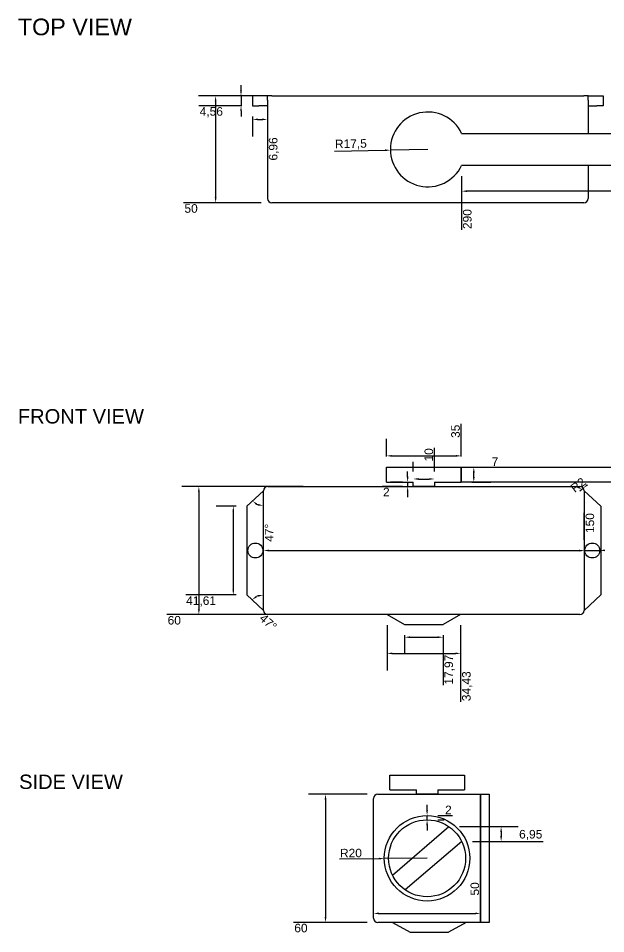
# Model space of a CAD drawing. Header units: millimetres. Extents: x 44751 to 45353, y -12222 to -11793.
# Drawn here: x 44750.6 to 45025.3, y -12221.5 to -11793.1 of the extents above; entities that cross this region are included whole.
import ezdxf

# ---------------------------------------------------------------- set-up
doc = ezdxf.new("R2010")
doc.units = ezdxf.units.MM
doc.styles.get("Standard").update_dxf_attribs({"font": 'arial.ttf'})
doc.dimstyles.new('ISO-25', dxfattribs={"dimtxt": 4, "dimasz": 2.5, "dimexe": 8, "dimexo": 5, "dimtad": 2, "dimjust": 4, "dimtxsty": 'Standard', "dimcen": 2.5, "dimclrd": 1, "dimadec": 0, "dimazin": 0, "dimtfac": 1, "dimtmove": 0, "dimatfit": 3, "dimfxl": 1, "dimarcsym": 0})

# ---------------------------------------------------------------- blocks, each defined once
blk = doc.blocks.new('*D1')
at = {"color": 0, "lineweight": -2, "transparency": 16777216}
for p, q in [((44957.77, -11998.21), (44957.77, -11982.87)), ((44922.77, -11998.21), (44922.77, -11989.88))]:
    blk.add_line(p, q, dxfattribs=at)
at = {"color": 1, "lineweight": -2, "transparency": 16777216}
blk.add_line((44925.27, -11997.88), (44955.27, -11997.88), dxfattribs=at)
at = {"color": 1, "transparency": 16777216}
for points in [[(44925.27, -11997.46), (44925.27, -11998.29), (44922.77, -11997.88)], [(44955.27, -11997.46), (44955.27, -11998.29), (44957.77, -11997.88)]]:
    blk.add_solid(points, dxfattribs=at)
at = {"layer": 'Defpoints', "color": 0, "transparency": 16777216}
for p in [(44957.77, -11997.88), (44922.77, -12003.21), (44957.77, -12003.21)]:
    blk.add_point(p, dxfattribs=at)
at = {"color": 0, "transparency": 16777216, "insert": (44955.1, -11986.37), "char_height": 4, "attachment_point": 5, "rotation": 90}
blk.add_mtext('35', dxfattribs=at)
blk = doc.blocks.new('*D2')
at = {"color": 0, "lineweight": -2, "transparency": 16777216}
for p, q in [((44945.27, -12005.17), (44945.27, -11994.11)), ((44935.27, -12005.17), (44935.27, -12000.7))]:
    blk.add_line(p, q, dxfattribs=at)
at = {"color": 1, "lineweight": -2, "transparency": 16777216}
blk.add_line((44937.77, -12008.7), (44942.77, -12008.7), dxfattribs=at)
at = {"color": 1, "transparency": 16777216}
for points in [[(44937.77, -12008.28), (44937.77, -12009.11), (44935.27, -12008.7)], [(44942.77, -12008.28), (44942.77, -12009.11), (44945.27, -12008.7)]]:
    blk.add_solid(points, dxfattribs=at)
at = {"layer": 'Defpoints', "color": 0, "transparency": 16777216}
for p in [(44935.27, -12010.17), (44945.27, -12008.7), (44945.27, -12010.17)]:
    blk.add_point(p, dxfattribs=at)
at = {"color": 0, "transparency": 16777216, "insert": (44942.6, -11997.4), "char_height": 4, "attachment_point": 5, "rotation": 90}
blk.add_mtext('10', dxfattribs=at)
blk = doc.blocks.new('*D3')
at = {"color": 0, "lineweight": -2, "transparency": 16777216}
for p, q in [((45015.27, -12037.17), (45015.27, -12024.47)), ((44865.27, -12037.17), (44865.27, -12034.17))]:
    blk.add_line(p, q, dxfattribs=at)
at = {"color": 1, "lineweight": -2, "transparency": 16777216}
blk.add_line((44867.77, -12042.17), (45012.77, -12042.17), dxfattribs=at)
at = {"color": 1, "transparency": 16777216}
for points in [[(44867.77, -12041.75), (44867.77, -12042.59), (44865.27, -12042.17)], [(45012.77, -12041.75), (45012.77, -12042.59), (45015.27, -12042.17)]]:
    blk.add_solid(points, dxfattribs=at)
at = {"layer": 'Defpoints', "color": 0, "transparency": 16777216}
for p in [(44865.27, -12042.17), (45015.27, -12042.17), (45015.27, -12042.17)]:
    blk.add_point(p, dxfattribs=at)
at = {"color": 0, "transparency": 16777216, "insert": (45017.94, -12029.32), "char_height": 4, "attachment_point": 5, "rotation": 90}
blk.add_mtext('150', dxfattribs=at)
blk = doc.blocks.new('*D4')
at = {"color": 1, "lineweight": -2, "transparency": 16777216}
blk.add_line((45015.55, -12042.21), (45022.55, -12042.13), dxfattribs=at)
at = {"color": 1, "transparency": 16777216}
for points in [[(45013.05, -12041.82), (45013.06, -12042.65), (45015.55, -12042.21)], [(45025.05, -12041.68), (45025.06, -12042.52), (45022.55, -12042.13)]]:
    blk.add_solid(points, dxfattribs=at)
at = {"layer": 'Defpoints', "color": 0, "transparency": 16777216}
for p in [(45015.55, -12042.21), (45022.55, -12042.13)]:
    blk.add_point(p, dxfattribs=at)
at = {"color": 0, "transparency": 16777216, "insert": (45031.63, -12039.25), "char_height": 4, "attachment_point": 5, "rotation": 0.6424}
blk.add_mtext('∅7', dxfattribs=at)
blk = doc.blocks.new('*D5')
at = {"color": 0, "lineweight": -2, "transparency": 16777216}
for p, q in [((44931.29, -12081.77), (44931.29, -12090.75)), ((44949.25, -12081.77), (44949.25, -12105.12))]:
    blk.add_line(p, q, dxfattribs=at)
at = {"color": 1, "lineweight": -2, "transparency": 16777216}
blk.add_line((44933.79, -12082.75), (44946.75, -12082.75), dxfattribs=at)
at = {"color": 1, "transparency": 16777216}
for points in [[(44933.79, -12082.33), (44933.79, -12083.16), (44931.29, -12082.75)], [(44946.75, -12082.33), (44946.75, -12083.16), (44949.25, -12082.75)]]:
    blk.add_solid(points, dxfattribs=at)
at = {"layer": 'Defpoints', "color": 0, "transparency": 16777216}
for p in [(44931.29, -12076.77), (44949.25, -12076.77), (44949.25, -12082.75)]:
    blk.add_point(p, dxfattribs=at)
at = {"color": 0, "transparency": 16777216, "insert": (44952.28, -12097.93), "char_height": 4, "attachment_point": 5, "rotation": 90}
blk.add_mtext('17,97', dxfattribs=at)
blk = doc.blocks.new('*D6')
at = {"color": 0, "lineweight": -2, "transparency": 16777216}
for p, q in [((44923.06, -12077.17), (44923.06, -12098.32)), ((44957.49, -12077.17), (44957.49, -12113.06))]:
    blk.add_line(p, q, dxfattribs=at)
at = {"color": 1, "lineweight": -2, "transparency": 16777216}
blk.add_line((44925.56, -12090.32), (44954.99, -12090.32), dxfattribs=at)
at = {"color": 1, "transparency": 16777216}
for points in [[(44925.56, -12089.9), (44925.56, -12090.74), (44923.06, -12090.32)], [(44954.99, -12089.9), (44954.99, -12090.74), (44957.49, -12090.32)]]:
    blk.add_solid(points, dxfattribs=at)
at = {"layer": 'Defpoints', "color": 0, "transparency": 16777216}
for p in [(44923.06, -12072.17), (44957.49, -12072.17), (44957.49, -12090.32)]:
    blk.add_point(p, dxfattribs=at)
at = {"color": 0, "transparency": 16777216, "insert": (44960.52, -12105.69), "char_height": 4, "attachment_point": 5, "rotation": 90}
blk.add_mtext('34,43', dxfattribs=at)
blk = doc.blocks.new('*D7')
at = {"color": 0, "lineweight": -2, "transparency": 16777216}
for p, q in [((44852.44, -12021.37), (44843.14, -12021.37)), ((44852.44, -12062.97), (44829.01, -12062.97))]:
    blk.add_line(p, q, dxfattribs=at)
at = {"color": 1, "lineweight": -2, "transparency": 16777216}
blk.add_line((44851.14, -12023.87), (44851.14, -12060.47), dxfattribs=at)
at = {"color": 1, "transparency": 16777216}
for points in [[(44850.73, -12023.87), (44851.56, -12023.87), (44851.14, -12021.37)], [(44850.73, -12060.47), (44851.56, -12060.47), (44851.14, -12062.97)]]:
    blk.add_solid(points, dxfattribs=at)
at = {"layer": 'Defpoints', "color": 0, "transparency": 16777216}
for p in [(44857.44, -12021.37), (44851.14, -12062.97), (44857.44, -12062.97)]:
    blk.add_point(p, dxfattribs=at)
at = {"color": 0, "transparency": 16777216, "insert": (44836.08, -12066), "char_height": 4, "attachment_point": 5}
blk.add_mtext('41,61', dxfattribs=at)
blk = doc.blocks.new('*D8')
at = {"color": 1, "lineweight": -2, "transparency": 16777216}
blk.add_arc((44865.27, -12014.17), 7.06, 242.9727, 249.6055, dxfattribs=at)
at = {"color": 1, "transparency": 16777216}
for points in [[(44861.81, -12020.79), (44862.32, -12020.13), (44860.07, -12018.95)], [(44862.89, -12020.38), (44862.74, -12021.2), (44865.27, -12021.23)]]:
    blk.add_solid(points, dxfattribs=at)
at = {"layer": 'Defpoints', "color": 0, "transparency": 16777216}
for p in [(44865.27, -12014.17), (44865.27, -12014.17), (44861.57, -12020.18), (44857.44, -12021.37), (44865.27, -12070.17)]:
    blk.add_point(p, dxfattribs=at)
at = {"color": 0, "transparency": 16777216, "insert": (44867.9, -12033.86), "char_height": 4, "attachment_point": 5, "rotation": 90}
blk.add_mtext('47°', dxfattribs=at)
blk = doc.blocks.new('*D9')
at = {"color": 1, "lineweight": -2, "transparency": 16777216}
blk.add_arc((44865.27, -12070.17), 7.22, 109.9266, 117.4953, dxfattribs=at)
at = {"color": 1, "transparency": 16777216}
for points in [[(44862.19, -12064.09), (44861.68, -12063.43), (44859.95, -12065.28)], [(44862.74, -12062.97), (44862.88, -12063.79), (44865.27, -12062.94)]]:
    blk.add_solid(points, dxfattribs=at)
at = {"layer": 'Defpoints', "color": 0, "transparency": 16777216}
for p in [(44865.27, -12014.17), (44857.44, -12062.97), (44863.3, -12063.22), (44865.27, -12070.17), (44865.27, -12070.17)]:
    blk.add_point(p, dxfattribs=at)
at = {"color": 0, "transparency": 16777216, "insert": (44867.48, -12075.76), "char_height": 4, "attachment_point": 5, "rotation": 317.4219}
blk.add_mtext('47°', dxfattribs=at)
blk = doc.blocks.new('*D10')
at = {"color": 1, "lineweight": -2, "transparency": 16777216}
blk.add_line((45013.27, -12014.17), (45014.84, -12012.93), dxfattribs=at)
at = {"color": 1, "transparency": 16777216}
blk.add_solid([(45016.55, -12011.05), (45017.06, -12011.71), (45014.84, -12012.93)], dxfattribs=at)
at = {"layer": 'Defpoints', "color": 0, "transparency": 16777216}
for p in [(45013.27, -12014.17), (45014.84, -12012.93)]:
    blk.add_point(p, dxfattribs=at)
at = {"color": 0, "transparency": 16777216, "insert": (45012.43, -12011.48), "char_height": 4, "attachment_point": 5, "rotation": 38.2763}
blk.add_mtext('R2', dxfattribs=at)
blk = doc.blocks.new('*D11')
at = {"color": 0, "lineweight": -2, "transparency": 16777216}
for p, q in [((44883.89, -12012.17), (44827.04, -12012.17)), ((44883.89, -12072.17), (44820.05, -12072.17))]:
    blk.add_line(p, q, dxfattribs=at)
at = {"color": 1, "lineweight": -2, "transparency": 16777216}
blk.add_line((44835.04, -12014.67), (44835.04, -12069.67), dxfattribs=at)
at = {"color": 1, "transparency": 16777216}
for points in [[(44834.62, -12014.67), (44835.46, -12014.67), (44835.04, -12012.17)], [(44834.62, -12069.67), (44835.46, -12069.67), (44835.04, -12072.17)]]:
    blk.add_solid(points, dxfattribs=at)
at = {"layer": 'Defpoints', "color": 0, "transparency": 16777216}
for p in [(44888.89, -12012.17), (44835.04, -12072.17), (44888.89, -12072.17)]:
    blk.add_point(p, dxfattribs=at)
at = {"color": 0, "transparency": 16777216, "insert": (44823.54, -12074.84), "char_height": 4, "attachment_point": 5}
blk.add_mtext('60', dxfattribs=at)
blk = doc.blocks.new('*D12')
at = {"color": 0, "lineweight": -2, "transparency": 16777216}
for p, q in [((44962.77, -12003.21), (44975.47, -12003.21)), ((44962.77, -12010.21), (44971.63, -12010.21))]:
    blk.add_line(p, q, dxfattribs=at)
at = {"color": 1, "lineweight": -2, "transparency": 16777216}
blk.add_line((44963.63, -12007.71), (44963.63, -12005.71), dxfattribs=at)
at = {"color": 1, "transparency": 16777216}
for points in [[(44963.21, -12005.71), (44964.05, -12005.71), (44963.63, -12003.21)], [(44963.21, -12007.71), (44964.05, -12007.71), (44963.63, -12010.21)]]:
    blk.add_solid(points, dxfattribs=at)
at = {"layer": 'Defpoints', "color": 0, "transparency": 16777216}
for p in [(44957.77, -12003.21), (44963.63, -12003.21), (44957.77, -12010.21)]:
    blk.add_point(p, dxfattribs=at)
at = {"color": 0, "transparency": 16777216, "insert": (44973.55, -12000.58), "char_height": 4, "attachment_point": 5}
blk.add_mtext('7', dxfattribs=at)
blk = doc.blocks.new('*D13')
at = {"color": 1, "lineweight": -2, "transparency": 16777216}
for p, q in [((44932.68, -12007.67), (44932.68, -12005.17)), ((44932.68, -12010.17), (44932.68, -12012.17)), ((44932.68, -12014.67), (44932.68, -12017.17))]:
    blk.add_line(p, q, dxfattribs=at)
at = {"color": 0, "lineweight": -2, "transparency": 16777216}
for p, q in [((44930.27, -12012.17), (44920.78, -12012.17)), ((44930.27, -12010.17), (44924.68, -12010.17))]:
    blk.add_line(p, q, dxfattribs=at)
at = {"color": 1, "transparency": 16777216}
for points in [[(44932.27, -12007.67), (44933.1, -12007.67), (44932.68, -12010.17)], [(44932.27, -12014.67), (44933.1, -12014.67), (44932.68, -12012.17)]]:
    blk.add_solid(points, dxfattribs=at)
at = {"layer": 'Defpoints', "color": 0, "transparency": 16777216}
for p in [(44932.68, -12012.17), (44935.27, -12010.17), (44935.27, -12012.17)]:
    blk.add_point(p, dxfattribs=at)
at = {"color": 0, "transparency": 16777216, "insert": (44922.73, -12014.8), "char_height": 4, "attachment_point": 5}
blk.add_mtext('2', dxfattribs=at)
blk = doc.blocks.new('*D24')
at = {"color": 1, "lineweight": -2, "transparency": 16777216}
for p, q in [((44941.79, -12163.71), (44941.79, -12161.21)), ((44941.79, -12168.21), (44941.79, -12166.21)), ((44941.79, -12170.71), (44941.79, -12173.21))]:
    blk.add_line(p, q, dxfattribs=at)
at = {"color": 0, "lineweight": -2, "transparency": 16777216}
for p, q in [((44946.79, -12166.21), (44953.69, -12166.21)), ((44946.79, -12168.21), (44949.79, -12168.21))]:
    blk.add_line(p, q, dxfattribs=at)
at = {"color": 1, "transparency": 16777216}
for points in [[(44941.37, -12163.71), (44942.2, -12163.71), (44941.79, -12166.21)], [(44941.37, -12170.71), (44942.2, -12170.71), (44941.79, -12168.21)]]:
    blk.add_solid(points, dxfattribs=at)
at = {"layer": 'Defpoints', "color": 0, "transparency": 16777216}
for p in [(44941.79, -12166.21), (44941.79, -12166.21), (44941.79, -12168.21)]:
    blk.add_point(p, dxfattribs=at)
at = {"color": 0, "transparency": 16777216, "insert": (44951.74, -12163.58), "char_height": 4, "attachment_point": 5}
blk.add_mtext('2', dxfattribs=at)
blk = doc.blocks.new('*D25')
at = {"color": 1, "lineweight": -2, "transparency": 16777216}
for p, q in [((44900.79, -12186.5), (44919.29, -12186.37)), ((44941.79, -12186.21), (44921.79, -12186.35))]:
    blk.add_line(p, q, dxfattribs=at)
at = {"color": 1, "transparency": 16777216}
blk.add_solid([(44919.28, -12185.95), (44919.29, -12186.78), (44921.79, -12186.35)], dxfattribs=at)
at = {"layer": 'Defpoints', "color": 0, "transparency": 16777216}
for p in [(44921.79, -12186.35), (44941.79, -12186.21)]:
    blk.add_point(p, dxfattribs=at)
at = {"color": 0, "transparency": 16777216, "insert": (44906.17, -12183.79), "char_height": 4, "attachment_point": 5, "rotation": 0.4007}
blk.add_mtext('R20', dxfattribs=at)
blk = doc.blocks.new('*D26')
at = {"color": 0, "lineweight": -2, "transparency": 16777216}
for p, q in [((44957, -12171.39), (44984.41, -12171.39)), ((44962.97, -12178.34), (44996.1, -12178.34))]:
    blk.add_line(p, q, dxfattribs=at)
at = {"color": 1, "lineweight": -2, "transparency": 16777216}
blk.add_line((44976.41, -12173.89), (44976.41, -12175.84), dxfattribs=at)
at = {"color": 1, "transparency": 16777216}
for points in [[(44975.99, -12173.89), (44976.83, -12173.89), (44976.41, -12171.39)], [(44975.99, -12175.84), (44976.83, -12175.84), (44976.41, -12178.34)]]:
    blk.add_solid(points, dxfattribs=at)
at = {"layer": 'Defpoints', "color": 0, "transparency": 16777216}
for p in [(44952, -12171.39), (44957.97, -12178.34), (44976.41, -12178.34)]:
    blk.add_point(p, dxfattribs=at)
at = {"color": 0, "transparency": 16777216, "insert": (44990.26, -12175.31), "char_height": 4, "attachment_point": 5}
blk.add_mtext('6,95', dxfattribs=at)
blk = doc.blocks.new('*D29')
at = {"color": 0, "lineweight": -2, "transparency": 16777216}
for p, q in [((44966.79, -12209.21), (44966.79, -12197.04)), ((44916.79, -12209.21), (44916.79, -12204.01))]:
    blk.add_line(p, q, dxfattribs=at)
at = {"color": 1, "lineweight": -2, "transparency": 16777216}
blk.add_line((44919.29, -12212.01), (44964.29, -12212.01), dxfattribs=at)
at = {"color": 1, "transparency": 16777216}
for points in [[(44919.29, -12211.59), (44919.29, -12212.43), (44916.79, -12212.01)], [(44964.29, -12211.59), (44964.29, -12212.43), (44966.79, -12212.01)]]:
    blk.add_solid(points, dxfattribs=at)
at = {"layer": 'Defpoints', "color": 0, "transparency": 16777216}
for p in [(44966.79, -12212.01), (44916.79, -12214.21), (44966.79, -12214.21)]:
    blk.add_point(p, dxfattribs=at)
at = {"color": 0, "transparency": 16777216, "insert": (44964.12, -12200.53), "char_height": 4, "attachment_point": 5, "rotation": 90}
blk.add_mtext('50', dxfattribs=at)
blk = doc.blocks.new('*D30')
at = {"color": 0, "lineweight": -2, "transparency": 16777216}
for p, q in [((44913.79, -12156.21), (44886.28, -12156.21)), ((44913.79, -12216.21), (44879.29, -12216.21))]:
    blk.add_line(p, q, dxfattribs=at)
at = {"color": 1, "lineweight": -2, "transparency": 16777216}
blk.add_line((44894.28, -12158.71), (44894.28, -12213.71), dxfattribs=at)
at = {"color": 1, "transparency": 16777216}
for points in [[(44893.87, -12158.71), (44894.7, -12158.71), (44894.28, -12156.21)], [(44893.87, -12213.71), (44894.7, -12213.71), (44894.28, -12216.21)]]:
    blk.add_solid(points, dxfattribs=at)
at = {"layer": 'Defpoints', "color": 0, "transparency": 16777216}
for p in [(44918.79, -12156.21), (44894.28, -12216.21), (44918.79, -12216.21)]:
    blk.add_point(p, dxfattribs=at)
at = {"color": 0, "transparency": 16777216, "insert": (44882.79, -12218.88), "char_height": 4, "attachment_point": 5}
blk.add_mtext('60', dxfattribs=at)
blk = doc.blocks.new('*D31')
at = {"color": 1, "lineweight": -2, "transparency": 16777216}
for p, q in [((44898.45, -11855.33), (44922.13, -11854.85)), ((44942.12, -11854.45), (44924.63, -11854.8))]:
    blk.add_line(p, q, dxfattribs=at)
at = {"color": 1, "transparency": 16777216}
blk.add_solid([(44922.12, -11854.43), (44922.13, -11855.27), (44924.63, -11854.8)], dxfattribs=at)
at = {"layer": 'Defpoints', "color": 0, "transparency": 16777216}
for p in [(44924.63, -11854.8), (44942.12, -11854.45)]:
    blk.add_point(p, dxfattribs=at)
at = {"color": 0, "transparency": 16777216, "insert": (44906.14, -11852.14), "char_height": 4, "attachment_point": 5, "rotation": 1.1489}
blk.add_mtext('R17,5', dxfattribs=at)
blk = doc.blocks.new('*D34')
at = {"color": 0, "lineweight": -2, "transparency": 16777216}
for p, q in [((44957.93, -11866.95), (44957.93, -11892.13)), ((45247.93, -11866.95), (45247.93, -11881.98))]:
    blk.add_line(p, q, dxfattribs=at)
at = {"color": 1, "lineweight": -2, "transparency": 16777216}
blk.add_line((45245.43, -11873.98), (44960.43, -11873.98), dxfattribs=at)
at = {"color": 1, "transparency": 16777216}
for points in [[(44960.43, -11873.57), (44960.43, -11874.4), (44957.93, -11873.98)], [(45245.43, -11873.57), (45245.43, -11874.4), (45247.93, -11873.98)]]:
    blk.add_solid(points, dxfattribs=at)
at = {"layer": 'Defpoints', "color": 0, "transparency": 16777216}
for p in [(44957.93, -11861.95), (45247.93, -11861.95), (44957.93, -11873.98)]:
    blk.add_point(p, dxfattribs=at)
at = {"color": 0, "transparency": 16777216, "insert": (44960.6, -11887.06), "char_height": 4, "attachment_point": 5, "rotation": 90}
blk.add_mtext('290', dxfattribs=at)
blk = doc.blocks.new('*D35')
at = {"color": 0, "lineweight": -2, "transparency": 16777216}
for p, q in [((44864.12, -11829.45), (44834.88, -11829.45)), ((44864.12, -11879.45), (44827.91, -11879.45))]:
    blk.add_line(p, q, dxfattribs=at)
at = {"color": 1, "lineweight": -2, "transparency": 16777216}
blk.add_line((44842.88, -11831.95), (44842.88, -11876.95), dxfattribs=at)
at = {"color": 1, "transparency": 16777216}
for points in [[(44842.46, -11831.95), (44843.3, -11831.95), (44842.88, -11829.45)], [(44842.46, -11876.95), (44843.3, -11876.95), (44842.88, -11879.45)]]:
    blk.add_solid(points, dxfattribs=at)
at = {"layer": 'Defpoints', "color": 0, "transparency": 16777216}
for p in [(44869.12, -11829.45), (44842.88, -11879.45), (44869.12, -11879.45)]:
    blk.add_point(p, dxfattribs=at)
at = {"color": 0, "transparency": 16777216, "insert": (44831.4, -11882.12), "char_height": 4, "attachment_point": 5}
blk.add_mtext('50', dxfattribs=at)
blk = doc.blocks.new('*D36')
at = {"color": 1, "lineweight": -2, "transparency": 16777216}
for p, q in [((44854.76, -11826.95), (44854.76, -11824.45)), ((44854.76, -11829.45), (44854.76, -11834.01)), ((44854.76, -11836.51), (44854.76, -11839.01))]:
    blk.add_line(p, q, dxfattribs=at)
at = {"color": 0, "lineweight": -2, "transparency": 16777216}
for p, q in [((44855.16, -11829.45), (44846.76, -11829.45)), ((44855.16, -11834.01), (44834.96, -11834.01))]:
    blk.add_line(p, q, dxfattribs=at)
at = {"color": 1, "transparency": 16777216}
for points in [[(44854.34, -11826.95), (44855.17, -11826.95), (44854.76, -11829.45)], [(44854.34, -11836.51), (44855.17, -11836.51), (44854.76, -11834.01)]]:
    blk.add_solid(points, dxfattribs=at)
at = {"layer": 'Defpoints', "color": 0, "transparency": 16777216}
for p in [(44860.16, -11829.45), (44854.76, -11834.01), (44860.16, -11834.01)]:
    blk.add_point(p, dxfattribs=at)
at = {"color": 0, "transparency": 16777216, "insert": (44840.86, -11837.04), "char_height": 4, "attachment_point": 5}
blk.add_mtext('4,56', dxfattribs=at)
blk = doc.blocks.new('*D37')
at = {"color": 0, "lineweight": -2, "transparency": 16777216}
for p, q in [((44860.16, -11839.01), (44860.16, -11848.4)), ((44867.12, -11839.01), (44867.12, -11860.06))]:
    blk.add_line(p, q, dxfattribs=at)
at = {"color": 1, "lineweight": -2, "transparency": 16777216}
blk.add_line((44862.66, -11840.4), (44864.62, -11840.4), dxfattribs=at)
at = {"color": 1, "transparency": 16777216}
for points in [[(44862.66, -11839.98), (44862.66, -11840.82), (44860.16, -11840.4)], [(44864.62, -11839.98), (44864.62, -11840.82), (44867.12, -11840.4)]]:
    blk.add_solid(points, dxfattribs=at)
at = {"layer": 'Defpoints', "color": 0, "transparency": 16777216}
for p in [(44860.16, -11834.01), (44867.12, -11834.01), (44867.12, -11840.4)]:
    blk.add_point(p, dxfattribs=at)
at = {"color": 0, "transparency": 16777216, "insert": (44870.15, -11854.23), "char_height": 4, "attachment_point": 5, "rotation": 90}
blk.add_mtext('6,96', dxfattribs=at)

msp = doc.modelspace()

# ---------------------------------------------------------------- linework, layer by layer
for p, q in [((44863.122, -11829.45), (44860.159, -11829.45)), ((44860.159, -11829.45), (44860.159, -11834.012)), ((44867.122, -11829.45), (44863.122, -11829.45)), ((44869.122, -11829.45), (44867.122, -11829.45)), ((44867.122, -11831.45), (44867.122, -11829.45)), ((44867.122, -11831.45), (44867.122, -11877.45)), ((45017.122, -11829.45), (45015.122, -11829.45)), ((45017.122, -11829.45), (45021.122, -11829.45)), ((45017.122, -11831.45), (45017.122, -11829.45)), ((45021.122, -11829.45), (45024.084, -11829.45)), ((45024.084, -11829.45), (45024.084, -11834.012)), ((44860.159, -11834.012), (44863.122, -11834.012)), ((44867.122, -11834.012), (44863.122, -11834.012)), ((45017.122, -11834.012), (45021.122, -11834.012)), ((45024.084, -11834.012), (45021.122, -11834.012)), ((44922.772, -12010.209), (44922.772, -12003.209)), ((44922.772, -12003.209), (44957.772, -12003.209)), ((44957.772, -12003.209), (44957.772, -12010.209)), ((44922.772, -12010.169), (44935.272, -12010.169)), ((44945.272, -12010.169), (44957.772, -12010.169)), ((44865.272, -12014.169), (44857.44, -12021.366)), ((45015.272, -12014.169), (45023.105, -12021.366)), ((44857.44, -12021.366), (44857.44, -12062.972)), ((45023.105, -12021.366), (45023.105, -12062.972)), ((44865.272, -12070.169), (44857.44, -12062.972)), ((45015.272, -12070.169), (45023.105, -12062.972)), ((44923.058, -12072.169), (44931.289, -12076.775)), ((44957.486, -12072.169), (44949.255, -12076.775)), ((44931.289, -12076.775), (44949.255, -12076.775)), ((44924.286, -12154.248), (44924.286, -12147.248)), ((44924.286, -12147.248), (44959.286, -12147.248)), ((44959.286, -12147.248), (44959.286, -12154.209)), ((44924.286, -12154.209), (44936.786, -12154.209)), ((44946.786, -12154.209), (44959.286, -12154.209)), ((44925.582, -12216.209), (44933.814, -12220.815)), ((44960.011, -12216.209), (44951.779, -12220.815)), ((44933.814, -12220.815), (44951.779, -12220.815))]:
    msp.add_line(p, q)
for points in [[(44869.122, -11829.45), (45015.122, -11829.45)], [(45017.122, -11831.45), (45017.122, -11846.95)], [(44957.933, -11846.95), (45247.933, -11846.95), (45247.933, -11861.95), (44957.933, -11861.95)], [(45017.122, -11861.95), (45017.122, -11877.45)], [(45015.122, -11879.45), (44869.122, -11879.45)], [(45243.573, -12003.209), (45247.772, -12003.209), (45247.772, -12010.209), (44957.772, -12010.209), (44957.772, -12003.209), (45233.375, -12003.209)], [(44867.272, -12012.169), (45013.272, -12012.169)], [(44945.272, -12010.169), (44945.272, -12012.169), (44935.272, -12012.169), (44935.272, -12010.169)], [(44865.272, -12070.169), (44865.272, -12014.169)], [(45015.272, -12014.169), (45015.272, -12070.169)], [(45013.272, -12072.169), (44867.272, -12072.169)], [(44916.786, -12214.209), (44916.786, -12158.209)], [(44918.786, -12156.209), (44966.786, -12156.209), (44966.786, -12216.209), (44918.786, -12216.209)], [(44946.786, -12154.209), (44946.786, -12156.209), (44936.786, -12156.209), (44936.786, -12154.209)], [(44925.598, -12194.08), (44952.003, -12171.389)], [(44957.974, -12178.337), (44931.569, -12201.028)]]:
    msp.add_lwpolyline(points)
msp.add_lwpolyline([(44966.786, -12156.209), (44970.786, -12156.209), (44970.786, -12216.209), (44966.786, -12216.209)], close=True)
for centre, radius in [((44861.49, -12042.169), 3.5), ((45019.054, -12042.169), 3.5), ((44941.786, -12186.209), 20), ((44941.786, -12186.209), 18)]:
    msp.add_circle(centre, radius)
for centre, radius, start, end in [((44942.122, -11854.45), 17.5, 25.37693, 334.62307), ((44869.122, -11877.45), 2, 180, 270), ((45015.122, -11877.45), 2, 270, 0), ((44867.272, -12014.169), 2, 90, 180), ((45013.272, -12014.169), 2, 0, 90), ((44867.272, -12070.169), 2, 180, 270), ((45013.272, -12070.169), 2, 270, 0), ((44918.786, -12158.209), 2, 90, 180), ((44918.786, -12214.209), 2, 180, 270)]:
    msp.add_arc(centre, radius, start, end)

# ---------------------------------------------------------------- texts
at = {"attachment_point": 1}
for s, width, gutter_width, heights, insert, char_height in [('TOP VIEW', 205.54432, 32.576, [94.065], (44750.349, -11793.207), 7.8183), ('FRONT VIEW', 237.54188, 28.031, [77.148], (44750.379, -11976.001), 6.7274), ('SIDE VIEW', 128.33192, 16.81, [42.69], (44750.967, -12147.044), 6.7239)]:
    msp.add_mtext_dynamic_manual_height_columns(s, width=width, gutter_width=gutter_width, heights=heights, dxfattribs=dict(at, insert=insert, char_height=char_height))

# ---------------------------------------------------------------- dimensions: what is measured, and where the dimension line sits
for base, p1, p2, picture, middle in [((44854.755, -11834.012), (44860.159, -11829.45), (44860.159, -11834.012), '*D36', (44840.856, -11837.041)), ((44842.878, -11879.45), (44869.122, -11829.45), (44869.122, -11879.45), '*D35', (44831.395, -11882.117)), ((44963.629, -12003.209), (44957.772, -12010.209), (44957.772, -12003.209), '*D12', (44973.549, -12000.584)), ((44932.682, -12012.169), (44935.272, -12010.169), (44935.272, -12012.169), '*D13', (44922.732, -12014.802)), ((44835.039, -12072.169), (44888.888, -12012.169), (44888.888, -12072.169), '*D11', (44823.545, -12074.836)), ((44851.144, -12062.972), (44857.44, -12021.366), (44857.44, -12062.972), '*D7', (44836.076, -12066.001)), ((44894.282, -12216.209), (44918.786, -12156.209), (44918.786, -12216.209), '*D30', (44882.788, -12218.876)), ((44976.412, -12178.337), (44952.003, -12171.389), (44957.974, -12178.337), '*D26', (44990.258, -12175.309))]:
    dim = msp.add_linear_dim(base=base, p1=p1, p2=p2, angle=90, dimstyle='ISO-25')
    dim.commit()
    dim.dimension.update_dxf_attribs({"geometry": picture, "text_midpoint": middle})
for base, p1, p2, picture, middle in [((44867.122, -11840.401), (44860.159, -11834.012), (44867.122, -11834.012), '*D37', (44870.15, -11854.231)), ((44957.933, -11873.984), (45247.933, -11861.95), (44957.933, -11861.95), '*D34', (44960.6, -11887.055)), ((44957.772, -11997.875), (44922.772, -12003.209), (44957.772, -12003.209), '*D1', (44955.103, -11986.372)), ((44945.272, -12008.696), (44935.272, -12010.169), (44945.272, -12010.169), '*D2', (44942.605, -11997.401)), ((45015.272, -12042.169), (44865.272, -12042.169), (45015.272, -12042.169), '*D3', (45017.939, -12029.32)), ((44957.486, -12090.318), (44923.058, -12072.169), (44957.486, -12072.169), '*D6', (44960.515, -12105.691)), ((44949.255, -12082.747), (44931.289, -12076.775), (44949.255, -12076.775), '*D5', (44952.284, -12097.933)), ((44966.786, -12212.009), (44916.786, -12214.209), (44966.786, -12214.209), '*D29', (44964.118, -12200.526))]:
    dim = msp.add_linear_dim(base=base, p1=p1, p2=p2, dimstyle='ISO-25')
    dim.commit()
    dim.dimension.update_dxf_attribs({"geometry": picture, "text_midpoint": middle})
for center, mpoint, picture, middle in [((44942.122, -11854.45), (44924.625, -11854.801), '*D31', (44906.2, -11855.17)), ((44941.786, -12186.209), (44921.786, -12186.348), '*D25', (44906.191, -12186.458))]:
    dim = msp.add_radius_dim(center=center, mpoint=mpoint, dimstyle='ISO-25')
    dim.commit()
    dim.dimension.update_dxf_attribs({"geometry": picture, "text_midpoint": middle, "dimtype": 164})
dim = msp.add_radius_dim(center=(45013.272, -12014.169), mpoint=(45014.842, -12012.93), dimstyle='ISO-25')
dim.commit()
dim.dimension.update_dxf_attribs({"geometry": '*D10', "text_midpoint": (45012.426, -12011.482)})
for base, line2, picture, middle in [((44861.571, -12020.181), ((44865.272, -12014.169), (44857.44, -12021.366)), '*D8', (44867.897, -12033.858)), ((44863.304, -12063.217), ((44865.272, -12070.169), (44857.44, -12062.972)), '*D9', (44867.476, -12075.758))]:
    dim = msp.add_angular_dim_2l(base=base, line1=((44865.272, -12070.169), (44865.272, -12014.169)), line2=line2, dimstyle='ISO-25')
    dim.commit()
    dim.dimension.update_dxf_attribs({"geometry": picture, "text_midpoint": middle})
dim = msp.add_diameter_dim_2p(p1=(45015.554, -12042.208), p2=(45022.554, -12042.129), dimstyle='ISO-25')
dim.commit()
dim.dimension.update_dxf_attribs({"geometry": '*D4', "text_midpoint": (45031.634, -12039.248)})
dim = msp.add_aligned_dim(p1=(44941.786, -12168.209), p2=(44941.786, -12166.209), distance=0, dimstyle='ISO-25')
dim.commit()
dim.dimension.update_dxf_attribs({"geometry": '*D24', "text_midpoint": (44951.735, -12163.575)})

doc.saveas('drawing.dxf')
